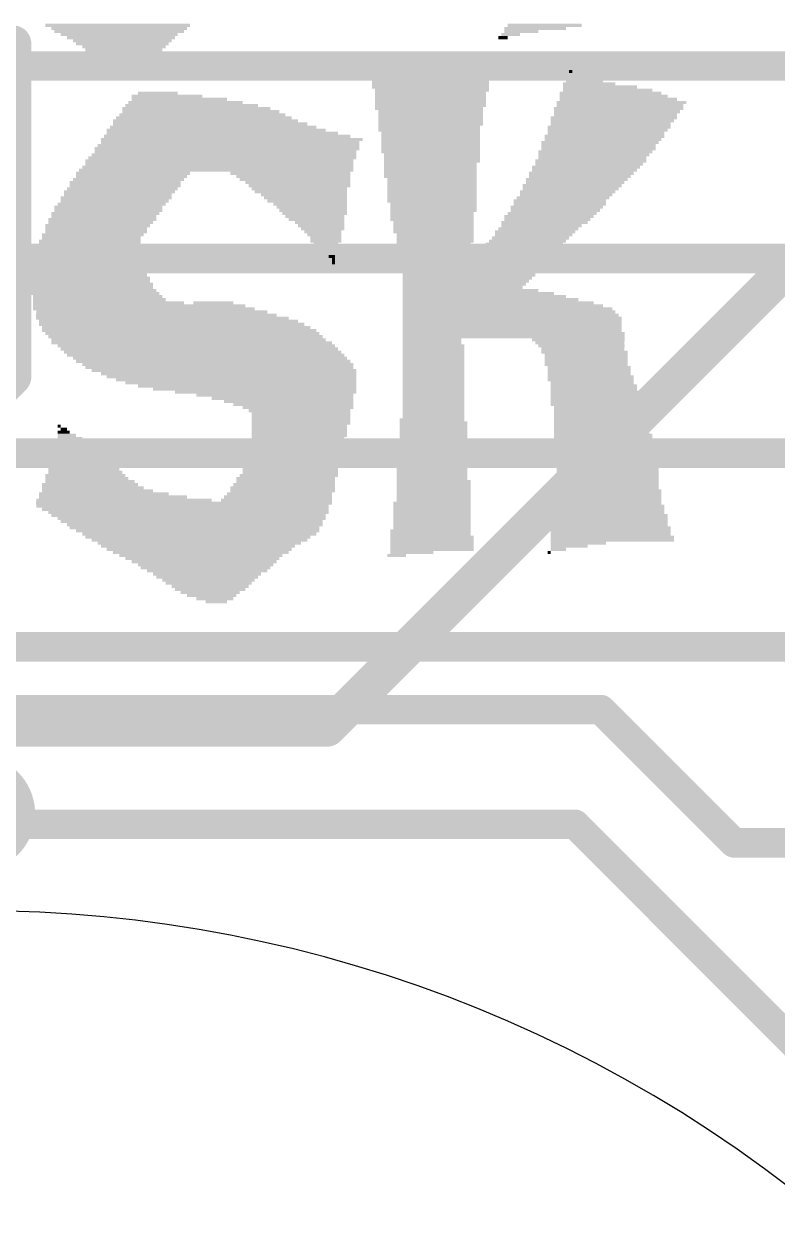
# Model space of a CAD drawing. Extents: x -59 to 59, y -28 to 22.
# Drawn here: x 0.33 to 5.5, y -5.49 to 2.68 of the extents above; entities that cross this region are included whole.
import ezdxf

# ---------------------------------------------------------------- set-up
doc = ezdxf.new("R2010")
doc.units = 0
for name, color, linetype in [('1', 12, 'CONTINUOUS'), ('16', 5, 'CONTINUOUS'), ('18', 110, 'CONTINUOUS'), ('20', 4, 'CONTINUOUS'), ('200', 132, 'CONTINUOUS')]:
    doc.layers.add(name, color=color, linetype=linetype)

# ---------------------------------------------------------------- blocks, each defined once
blk = doc.blocks.new('RECT')
blk.add_solid([(-0.5, -0.5), (0.5, -0.5), (-0.5, 0.5), (0.5, 0.5)])
blk = doc.blocks.new('ROUNDV')
at = {"const_width": 0.5}
blk.add_lwpolyline([(0, -0.25, 1), (0, 0.25, 1), (0, -0.25)], format="xyb", dxfattribs=at)

msp = doc.modelspace()

# ---------------------------------------------------------------- linework, layer by layer
at = {"layer": '1', "const_width": 0.2032}
for points in [[(-10.3886, 2.3876), (9.2456, 2.3876)], [(-9.7028, 1.0668), (8.5598, 1.0668)], [(-9.3138, -0.2714), (8.4248, -0.2714)], [(-8.5598, -1.6002), (7.6708, -1.6002)], [(-3.7846, -2.032), (4.2926, -2.032)], [(4.2926, -2.032), (5.207, -2.9464)], [(-0.127, -2.8194), (4.1148, -2.8194)], [(4.1148, -2.8194), (5.6388, -4.3434)], [(5.207, -2.9464), (7.4676, -2.9464)]]:
    msp.add_lwpolyline(points, dxfattribs=at)
at = {"layer": '1', "const_width": 0.1016}
for points in [[(4.3285, -1.9961, 1), (4.2567, -2.0679)], [(4.2926, -2.0828, 1), (4.2926, -1.9812)], [(4.1507, -2.7835, 1), (4.0789, -2.8553)], [(4.1148, -2.8702, 1), (4.1148, -2.7686)], [(5.207, -2.8956, 1), (5.207, -2.9972)], [(5.1711, -2.9823, 1), (5.2429, -2.9105)]]:
    msp.add_lwpolyline(points, format="xyb", dxfattribs=at)
at = {"layer": '16', "const_width": 0.254}
for points in [[(0.254, 0.254), (0.254, 2.54)], [(2.413, -2.159), (5.715, 1.143)], [(0, 0), (0.254, 0.254)], [(-2.159, -2.159), (2.413, -2.159)]]:
    msp.add_lwpolyline(points, dxfattribs=at)
at = {"layer": '16', "const_width": 0.127}
for points in [[(0.3175, 2.54, 1), (0.1905, 2.54)], [(0.2989, 0.2091, 1), (0.2091, 0.2989)], [(0.1905, 0.254, 1), (0.3175, 0.254)], [(2.413, -2.2225, 1), (2.413, -2.0955)], [(2.3681, -2.1141, 1), (2.4579, -2.2039)]]:
    msp.add_lwpolyline(points, format="xyb", dxfattribs=at)
at = {"layer": '20'}
msp.add_arc((0, -12.573), 9.1599, 45, 135, dxfattribs=at)

# ---------------------------------------------------------------- block references
at = {"layer": '18', "xscale": 0.8001, "yscale": 0.8001}
msp.add_blockref('ROUNDV', (0.0066, -2.7444), dxfattribs=at)
msp.add_blockref('ROUNDV', (0.0066, -2.7444), dxfattribs=at)
at = {"layer": '200'}
for p, xscale, yscale in [((0.9741, 2.667), 0.9931, 0.0213), ((0.9843, 2.6458), 0.9322, 0.0211), ((0.9843, 2.6247), 0.8915, 0.0211), ((0.9843, 2.6035), 0.8052, 0.0213), ((3.6728, 2.6035), 0.127, 0.0213), ((3.8418, 2.6458), 0.4242, 0.0211), ((3.7465, 2.6247), 0.2337, 0.0211), ((3.9065, 2.667), 0.508, 0.0213), ((0.9957, 2.5823), 0.7417, 0.0211), ((1.0058, 2.5612), 0.6756, 0.0211), ((1.0058, 2.54), 0.635, 0.0213), ((3.6208, 2.5823), 0.0635, 0.0211), ((1.0173, 2.5188), 0.5715, 0.0211), ((1.016, 2.4977), 0.5283, 0.0211), ((1.0173, 2.4765), 0.4445, 0.0213), ((1.016, 2.4553), 0.4013, 0.0211), ((1.0274, 2.4342), 0.3378, 0.0211), ((1.049, 2.413), 0.254, 0.0213), ((1.0477, 2.3918), 0.1702, 0.0211), ((3.4925, 2.3707), 0.1067, 0.0211), ((2.7838, 2.3283), 0.127, 0.0211), ((3.1229, 2.3072), 0.8052, 0.0211), ((3.1229, 2.286), 0.8052, 0.0213), ((3.3769, 2.3283), 0.3378, 0.0211), ((3.4404, 2.3495), 0.2108, 0.0213), ((4.1072, 2.3283), 0.1067, 0.0211), ((4.1808, 2.286), 0.254, 0.0213), ((4.1377, 2.3072), 0.1676, 0.0211), ((4.0856, 2.3495), 0.0229, 0.0213), ((1.2497, 2.2013), 0.2743, 0.0211), ((3.1229, 2.2648), 0.8052, 0.0211), ((3.1229, 2.2437), 0.8052, 0.0211), ((3.1331, 2.2225), 0.7849, 0.0213), ((3.1217, 2.2013), 0.762, 0.0211), ((4.3599, 2.2013), 0.6985, 0.0211), ((4.2126, 2.2648), 0.3581, 0.0211), ((4.2875, 2.2437), 0.508, 0.0211), ((4.3396, 2.2225), 0.6121, 0.0213), ((1.4821, 2.1167), 0.9119, 0.0211), ((1.4389, 2.1378), 0.7849, 0.0211), ((1.3119, 2.1802), 0.4851, 0.0211), ((1.397, 2.159), 0.6553, 0.0213), ((3.1217, 2.1802), 0.762, 0.0211), ((3.1217, 2.159), 0.762, 0.0213), ((3.1217, 2.1378), 0.762, 0.0211), ((3.1217, 2.1167), 0.762, 0.0211), ((4.4348, 2.1378), 0.889, 0.0211), ((4.4247, 2.1167), 0.8687, 0.0211), ((4.3815, 2.1802), 0.7417, 0.0211), ((4.4133, 2.159), 0.8052, 0.0213), ((1.5659, 2.032), 1.2065, 0.0213), ((1.5557, 2.0532), 1.1405, 0.0211), ((1.5138, 2.0955), 1.016, 0.0213), ((1.5456, 2.0743), 1.0795, 0.0211), ((3.1115, 2.0955), 0.7417, 0.0213), ((3.1229, 2.0743), 0.7188, 0.0211), ((3.1229, 2.0532), 0.7188, 0.0211), ((3.1229, 2.032), 0.7188, 0.0213), ((4.3815, 2.032), 0.8687, 0.0213), ((4.4145, 2.0955), 0.889, 0.0213), ((4.3929, 2.0532), 0.8458, 0.0211), ((4.4031, 2.0743), 0.8661, 0.0211), ((1.6307, 1.9685), 1.4173, 0.0213), ((1.5773, 2.0108), 1.27, 0.0211), ((1.6091, 1.9897), 1.3335, 0.0211), ((3.1229, 2.0108), 0.7188, 0.0211), ((3.1229, 1.9897), 0.7188, 0.0211), ((3.1128, 1.9685), 0.6985, 0.0213), ((4.3498, 1.9685), 0.8458, 0.0213), ((4.3713, 2.0108), 0.8484, 0.0211), ((4.3599, 1.9897), 0.8255, 0.0211), ((1.7577, 1.8838), 1.7983, 0.0211), ((1.7259, 1.905), 1.6942, 0.0213), ((1.651, 1.9473), 1.5037, 0.0211), ((1.6929, 1.9262), 1.5875, 0.0211), ((3.1128, 1.9473), 0.6985, 0.0211), ((3.1229, 1.9262), 0.6782, 0.0211), ((3.1229, 1.905), 0.6782, 0.0213), ((3.1229, 1.8838), 0.6782, 0.0211), ((4.318, 1.905), 0.823, 0.0213), ((4.3078, 1.8838), 0.8026, 0.0211), ((4.3396, 1.9473), 0.8255, 0.0211), ((4.3282, 1.9262), 0.8026, 0.0211), ((1.7145, 1.7992), 1.7983, 0.0211), ((1.7247, 1.8203), 1.8186, 0.0211), ((1.7348, 1.8415), 1.7983, 0.0213), ((1.7463, 1.8627), 1.7755, 0.0211), ((3.1229, 1.8627), 0.6782, 0.0211), ((3.1229, 1.8415), 0.6782, 0.0213), ((3.1229, 1.8203), 0.6782, 0.0211), ((3.1229, 1.7992), 0.6782, 0.0211), ((4.2545, 1.7992), 0.7823, 0.0211), ((4.2862, 1.8627), 0.8052, 0.0211), ((4.2761, 1.8415), 0.7849, 0.0213), ((4.2761, 1.8203), 0.7849, 0.0211), ((1.6726, 1.7357), 1.8415, 0.0211), ((1.6726, 1.7145), 1.8415, 0.0213), ((1.6929, 1.7568), 1.8415, 0.0211), ((1.7043, 1.778), 1.8186, 0.0213), ((3.1331, 1.778), 0.6579, 0.0213), ((3.1331, 1.7568), 0.6579, 0.0211), ((3.1331, 1.7357), 0.6579, 0.0211), ((3.1217, 1.7145), 0.635, 0.0213), ((4.224, 1.7357), 0.762, 0.0211), ((4.2126, 1.7145), 0.7391, 0.0213), ((4.2443, 1.778), 0.762, 0.0213), ((4.2342, 1.7568), 0.7417, 0.0211), ((1.0795, 1.651), 0.7823, 0.0213), ((1.0693, 1.6298), 0.762, 0.0211), ((1.651, 1.6722), 1.8847, 0.0211), ((1.6624, 1.6933), 1.8618, 0.0211), ((2.1603, 1.651), 0.8255, 0.0213), ((2.1806, 1.6298), 0.7849, 0.0211), ((3.1217, 1.6933), 0.635, 0.0211), ((3.1217, 1.6722), 0.635, 0.0211), ((3.1217, 1.651), 0.635, 0.0213), ((3.1217, 1.6298), 0.635, 0.0211), ((4.1491, 1.6298), 0.6985, 0.0211), ((4.1593, 1.651), 0.7188, 0.0213), ((4.191, 1.6933), 0.7417, 0.0211), ((4.1808, 1.6722), 0.7214, 0.0211), ((1.0058, 1.5452), 0.762, 0.0211), ((1.0262, 1.5875), 0.762, 0.0213), ((1.0262, 1.5663), 0.762, 0.0211), ((1.049, 1.6087), 0.762, 0.0211), ((2.192, 1.6087), 0.762, 0.0211), ((2.2123, 1.5875), 0.7214, 0.0213), ((2.2238, 1.5663), 0.6985, 0.0211), ((2.2225, 1.5452), 0.6553, 0.0211), ((3.1331, 1.6087), 0.6121, 0.0211), ((3.1331, 1.5875), 0.6121, 0.0213), ((3.1331, 1.5663), 0.6121, 0.0211), ((3.1331, 1.5452), 0.6121, 0.0211), ((4.0957, 1.5663), 0.6782, 0.0211), ((4.0856, 1.5452), 0.6579, 0.0211), ((4.1288, 1.6087), 0.6985, 0.0211), ((4.1173, 1.5875), 0.6756, 0.0213), ((0.9627, 1.4817), 0.762, 0.0211), ((0.9525, 1.4605), 0.7417, 0.0213), ((0.9855, 1.524), 0.762, 0.0213), ((0.9741, 1.5028), 0.7391, 0.0211), ((2.2327, 1.524), 0.635, 0.0213), ((2.2543, 1.5028), 0.5918, 0.0211), ((2.2644, 1.4817), 0.5715, 0.0211), ((2.2758, 1.4605), 0.5486, 0.0213), ((3.1331, 1.524), 0.6121, 0.0213), ((3.1331, 1.5028), 0.6121, 0.0211), ((3.1331, 1.4817), 0.6121, 0.0211), ((3.1331, 1.4605), 0.6121, 0.0213), ((4.0107, 1.4605), 0.635, 0.0213), ((4.0323, 1.4817), 0.6375, 0.0211), ((4.064, 1.524), 0.6553, 0.0213), ((4.0538, 1.5028), 0.635, 0.0211), ((0.9093, 1.4182), 0.7417, 0.0211), ((0.9093, 1.397), 0.7417, 0.0213), ((0.9322, 1.4393), 0.7417, 0.0211), ((2.2962, 1.4393), 0.508, 0.0211), ((2.3076, 1.4182), 0.4851, 0.0211), ((2.3178, 1.397), 0.4648, 0.0213), ((3.1433, 1.4393), 0.5918, 0.0211), ((3.1433, 1.4182), 0.5918, 0.0211), ((3.1433, 1.397), 0.5918, 0.0213), ((3.9903, 1.4182), 0.635, 0.0211), ((3.9802, 1.397), 0.6147, 0.0213), ((4.0107, 1.4393), 0.635, 0.0211), ((0.8687, 1.3335), 0.7417, 0.0213), ((0.8573, 1.3123), 0.7188, 0.0211), ((0.889, 1.3758), 0.7417, 0.0211), ((0.8788, 1.3547), 0.7214, 0.0211), ((2.3279, 1.3758), 0.4445, 0.0211), ((2.3279, 1.3547), 0.4039, 0.0211), ((2.3393, 1.3335), 0.381, 0.0213), ((2.3609, 1.3123), 0.3378, 0.0211), ((3.1331, 1.3758), 0.5715, 0.0211), ((3.1331, 1.3547), 0.5715, 0.0211), ((3.1331, 1.3335), 0.5715, 0.0213), ((3.1433, 1.3123), 0.5512, 0.0211), ((3.9053, 1.3123), 0.5918, 0.0211), ((3.937, 1.3547), 0.6147, 0.0211), ((3.9256, 1.3335), 0.5918, 0.0213), ((3.9586, 1.3758), 0.6121, 0.0211), ((0.8039, 1.2277), 0.6985, 0.0211), ((0.8369, 1.2912), 0.7188, 0.0211), ((0.8268, 1.27), 0.6985, 0.0213), ((0.8268, 1.2488), 0.6985, 0.0211), ((2.3711, 1.2912), 0.3175, 0.0211), ((2.3813, 1.27), 0.2972, 0.0213), ((2.3825, 1.2488), 0.254, 0.0211), ((2.3927, 1.2277), 0.2337, 0.0211), ((3.1433, 1.2912), 0.5512, 0.0211), ((3.1433, 1.27), 0.5512, 0.0213), ((3.1433, 1.2488), 0.5512, 0.0211), ((3.1547, 1.2277), 0.5283, 0.0211), ((3.8316, 1.2277), 0.5309, 0.0211), ((3.8418, 1.2488), 0.5512, 0.0211), ((3.8633, 1.27), 0.5486, 0.0213), ((3.8849, 1.2912), 0.5512, 0.0211), ((0.7836, 1.1853), 0.6985, 0.0211), ((0.7836, 1.1642), 0.6985, 0.0211), ((0.7836, 1.143), 0.6985, 0.0213), ((0.7938, 1.2065), 0.6782, 0.0213), ((2.4028, 1.2065), 0.2134, 0.0213), ((2.4028, 1.1853), 0.2134, 0.0211), ((2.4028, 1.1642), 0.1676, 0.0211), ((2.413, 1.143), 0.1473, 0.0213), ((3.1445, 1.1642), 0.508, 0.0211), ((3.1547, 1.2065), 0.5283, 0.0213), ((3.1547, 1.1853), 0.5283, 0.0211), ((3.1547, 1.143), 0.4877, 0.0213), ((3.7681, 1.1642), 0.5309, 0.0211), ((3.7567, 1.143), 0.508, 0.0213), ((3.7897, 1.1853), 0.5283, 0.0211), ((3.81, 1.2065), 0.5283, 0.0213), ((0.762, 1.0795), 0.7417, 0.0213), ((0.762, 1.0583), 0.7417, 0.0211), ((0.7734, 1.1218), 0.7188, 0.0211), ((0.7633, 1.1007), 0.6985, 0.0211), ((2.4232, 1.1218), 0.127, 0.0211), ((2.4346, 1.1007), 0.1041, 0.0211), ((2.4447, 1.0795), 0.0432, 0.0213), ((2.4562, 1.0583), 0.0203, 0.0211), ((3.1547, 1.1218), 0.4877, 0.0211), ((3.1547, 1.1007), 0.4877, 0.0211), ((3.1547, 1.0795), 0.4877, 0.0213), ((3.1547, 1.0583), 0.4877, 0.0211), ((3.683, 1.0583), 0.4877, 0.0211), ((3.716, 1.1007), 0.508, 0.0211), ((3.7046, 1.0795), 0.4851, 0.0213), ((3.7363, 1.1218), 0.508, 0.0211), ((0.7734, 0.9737), 0.8052, 0.0211), ((0.762, 1.0372), 0.7417, 0.0211), ((0.7722, 1.016), 0.762, 0.0213), ((0.7722, 0.9948), 0.762, 0.0211), ((2.4562, 1.0372), 0.0203, 0.0211), ((3.1547, 1.0372), 0.4877, 0.0211), ((3.3973, 1.016), 0.9728, 0.0213), ((3.4074, 0.9948), 0.9525, 0.0211), ((3.3973, 0.9737), 0.9322, 0.0211), ((3.6627, 1.0372), 0.4877, 0.0211), ((0.7734, 0.9525), 0.8052, 0.0213), ((0.7836, 0.9313), 0.8255, 0.0211), ((0.7836, 0.9102), 0.8255, 0.0211), ((0.7938, 0.889), 0.8458, 0.0213), ((3.3655, 0.9102), 0.8687, 0.0211), ((3.3553, 0.889), 0.8484, 0.0213), ((3.3871, 0.9525), 0.9119, 0.0213), ((3.3757, 0.9313), 0.889, 0.0211), ((0.8153, 0.8255), 0.889, 0.0213), ((0.7938, 0.8678), 0.8458, 0.0211), ((0.8052, 0.8467), 0.8687, 0.0211), ((3.3439, 0.8678), 0.8255, 0.0211), ((3.3973, 0.8467), 0.9322, 0.0211), ((3.4506, 0.8255), 1.0389, 0.0213), ((0.8471, 0.7832), 0.9119, 0.0211), ((0.9106, 0.762), 1.0389, 0.0213), ((1.1214, 0.7408), 1.4605, 0.0211), ((0.8357, 0.8043), 0.889, 0.0211), ((1.6307, 0.762), 0.2743, 0.0213), ((3.6195, 0.7408), 1.3767, 0.0211), ((3.4925, 0.8043), 1.1227, 0.0211), ((3.5344, 0.7832), 1.2065, 0.0211), ((3.5878, 0.762), 1.3132, 0.0213), ((1.1532, 0.7197), 1.524, 0.0211), ((1.2395, 0.6773), 1.651, 0.0211), ((1.2814, 0.6562), 1.7348, 0.0211), ((1.2078, 0.6985), 1.5875, 0.0213), ((3.6728, 0.6773), 1.4834, 0.0211), ((3.683, 0.6562), 1.5037, 0.0211), ((3.6513, 0.7197), 1.4402, 0.0211), ((3.6614, 0.6985), 1.4605, 0.0213), ((1.3233, 0.635), 1.778, 0.0213), ((1.3449, 0.6138), 1.8212, 0.0211), ((1.3754, 0.5927), 1.8415, 0.0211), ((1.397, 0.5715), 1.8847, 0.0213), ((3.683, 0.635), 1.5037, 0.0213), ((3.683, 0.6138), 1.5037, 0.0211), ((3.683, 0.5927), 1.5037, 0.0211), ((3.683, 0.5715), 1.5037, 0.0213), ((1.4186, 0.5503), 1.8821, 0.0211), ((1.4402, 0.5292), 1.8847, 0.0211), ((1.4605, 0.508), 1.8847, 0.0213), ((1.4821, 0.4868), 1.9279, 0.0211), ((3.6932, 0.5503), 1.524, 0.0211), ((3.6932, 0.5292), 1.524, 0.0211), ((3.1331, 0.508), 0.4039, 0.0213), ((3.1331, 0.4868), 0.4039, 0.0211), ((4.1377, 0.508), 0.635, 0.0213), ((4.1491, 0.4868), 0.6121, 0.0211), ((1.5138, 0.4657), 1.905, 0.0211), ((1.5342, 0.4445), 1.905, 0.0213), ((1.557, 0.4233), 1.905, 0.0211), ((1.5773, 0.4022), 1.905, 0.0211), ((3.1433, 0.4657), 0.4242, 0.0211), ((3.1433, 0.4445), 0.4242, 0.0213), ((3.1433, 0.4233), 0.4242, 0.0211), ((3.1433, 0.4022), 0.4242, 0.0211), ((4.1593, 0.4657), 0.5918, 0.0211), ((4.1808, 0.4233), 0.5944, 0.0211), ((4.1694, 0.4445), 0.5715, 0.0213), ((4.1923, 0.4022), 0.5715, 0.0211), ((1.6091, 0.381), 1.8821, 0.0213), ((1.6307, 0.3598), 1.8847, 0.0211), ((1.6624, 0.3387), 1.8618, 0.0211), ((1.6726, 0.3175), 1.8415, 0.0213), ((3.1433, 0.381), 0.4242, 0.0213), ((3.1433, 0.3598), 0.4242, 0.0211), ((3.1433, 0.3387), 0.4242, 0.0211), ((3.1433, 0.3175), 0.4242, 0.0213), ((4.1923, 0.381), 0.5715, 0.0213), ((4.1923, 0.3598), 0.5715, 0.0211), ((4.1923, 0.3387), 0.5715, 0.0211), ((4.2126, 0.3175), 0.5715, 0.0213), ((1.7043, 0.2963), 1.8186, 0.0211), ((1.7361, 0.2752), 1.7551, 0.0211), ((1.7564, 0.254), 1.7145, 0.0213), ((3.1433, 0.2963), 0.4242, 0.0211), ((3.1433, 0.2752), 0.4242, 0.0211), ((3.1433, 0.254), 0.4242, 0.0213), ((4.2126, 0.2963), 0.5715, 0.0211), ((4.2126, 0.2752), 0.5715, 0.0211), ((4.2228, 0.254), 0.5918, 0.0213), ((1.7882, 0.2328), 1.651, 0.0211), ((1.8199, 0.2117), 1.5875, 0.0211), ((1.8631, 0.1905), 1.5011, 0.0213), ((1.9152, 0.1693), 1.397, 0.0211), ((3.1433, 0.2328), 0.4242, 0.0211), ((3.1433, 0.2117), 0.4242, 0.0211), ((3.1433, 0.1905), 0.4242, 0.0213), ((3.1433, 0.1693), 0.4242, 0.0211), ((4.2228, 0.2328), 0.5918, 0.0211), ((4.2329, 0.2117), 0.5715, 0.0211), ((4.2443, 0.1905), 0.5944, 0.0213), ((4.2443, 0.1693), 0.5944, 0.0211), ((1.9901, 0.1482), 1.2471, 0.0211), ((2.0536, 0.127), 1.0795, 0.0213), ((2.1069, 0.1058), 0.9728, 0.0211), ((2.1488, 0.0847), 0.889, 0.0211), ((3.1433, 0.1482), 0.4242, 0.0211), ((3.1433, 0.127), 0.4242, 0.0213), ((3.1433, 0.1058), 0.4242, 0.0211), ((3.1433, 0.0847), 0.4242, 0.0211), ((4.2545, 0.1482), 0.6147, 0.0211), ((4.2545, 0.127), 0.6147, 0.0213), ((4.2545, 0.1058), 0.6147, 0.0211), ((4.2647, 0.0847), 0.635, 0.0211), ((2.1806, 0.0635), 0.8255, 0.0213), ((2.2123, 0.0423), 0.762, 0.0211), ((2.2238, 0.0212), 0.6985, 0.0211), ((2.2339, 0), 0.6782, 0.0213), ((3.1433, 0.0635), 0.4242, 0.0213), ((3.1433, 0.0423), 0.4242, 0.0211), ((3.1433, 0.0212), 0.4242, 0.0211), ((3.1433, 0), 0.4242, 0.0213), ((4.2647, 0.0635), 0.635, 0.0213), ((4.2761, 0.0423), 0.6121, 0.0211), ((4.2875, 0.0212), 0.635, 0.0211), ((4.2875, 0), 0.635, 0.0213), ((0.5715, -0.0847), 0.0203, 0.0211), ((2.2339, -0.0212), 0.6782, 0.0211), ((2.2339, -0.0423), 0.6782, 0.0211), ((2.2339, -0.0635), 0.6782, 0.0213), ((2.2225, -0.0847), 0.6553, 0.0211), ((3.1331, -0.0423), 0.4445, 0.0211), ((3.1433, -0.0635), 0.4648, 0.0213), ((3.1433, -0.0847), 0.4648, 0.0211), ((3.1433, -0.0212), 0.4242, 0.0211), ((4.2875, -0.0212), 0.635, 0.0211), ((4.2875, -0.0423), 0.635, 0.0211), ((4.2977, -0.0635), 0.6553, 0.0213), ((4.2977, -0.0847), 0.6553, 0.0211), ((0.6248, -0.1482), 0.127, 0.0211), ((0.6464, -0.1693), 0.1702, 0.0211), ((0.6033, -0.127), 0.0838, 0.0213), ((0.6033, -0.1058), 0.0432, 0.0211), ((2.2123, -0.1693), 0.635, 0.0211), ((2.2225, -0.1058), 0.6553, 0.0211), ((2.2225, -0.127), 0.6553, 0.0213), ((2.2225, -0.1482), 0.6553, 0.0211), ((3.1433, -0.1058), 0.4648, 0.0211), ((3.1433, -0.127), 0.4648, 0.0213), ((3.1433, -0.1482), 0.4648, 0.0211), ((3.1433, -0.1693), 0.4648, 0.0211), ((4.2977, -0.1058), 0.6553, 0.0211), ((4.2977, -0.127), 0.6553, 0.0213), ((4.3078, -0.1482), 0.6756, 0.0211), ((4.3078, -0.1693), 0.6756, 0.0211), ((0.6883, -0.254), 0.3404, 0.0213), ((0.6769, -0.2328), 0.2769, 0.0211), ((0.6452, -0.1905), 0.2134, 0.0213), ((0.6668, -0.2117), 0.2565, 0.0211), ((2.2022, -0.1905), 0.6553, 0.0213), ((2.2022, -0.2117), 0.6553, 0.0211), ((2.2022, -0.2328), 0.6553, 0.0211), ((2.192, -0.254), 0.635, 0.0213), ((3.1433, -0.1905), 0.4648, 0.0213), ((3.1433, -0.2117), 0.4648, 0.0211), ((3.1433, -0.2328), 0.4648, 0.0211), ((3.1433, -0.254), 0.4648, 0.0213), ((4.318, -0.1905), 0.6553, 0.0213), ((4.318, -0.2117), 0.6553, 0.0211), ((4.3294, -0.2328), 0.6782, 0.0211), ((4.3294, -0.254), 0.6782, 0.0213), ((0.7099, -0.3175), 0.4242, 0.0213), ((0.6985, -0.2752), 0.3607, 0.0211), ((0.7087, -0.2963), 0.381, 0.0211), ((2.1806, -0.3175), 0.6579, 0.0213), ((2.192, -0.2752), 0.635, 0.0211), ((2.192, -0.2963), 0.635, 0.0211), ((3.1433, -0.2752), 0.4648, 0.0211), ((3.1433, -0.2963), 0.4648, 0.0211), ((3.1433, -0.3175), 0.4648, 0.0213), ((4.3294, -0.2752), 0.6782, 0.0211), ((4.3294, -0.2963), 0.6782, 0.0211), ((4.3294, -0.3175), 0.6782, 0.0213), ((0.7201, -0.3387), 0.4445, 0.0211), ((0.7518, -0.4022), 0.508, 0.0211), ((0.7303, -0.3598), 0.4648, 0.0211), ((0.7417, -0.381), 0.4877, 0.0213), ((2.159, -0.381), 0.6553, 0.0213), ((2.159, -0.4022), 0.6553, 0.0211), ((2.1692, -0.3387), 0.635, 0.0211), ((2.1692, -0.3598), 0.635, 0.0211), ((3.1331, -0.3598), 0.4851, 0.0211), ((3.1331, -0.381), 0.4851, 0.0213), ((3.1331, -0.4022), 0.4851, 0.0211), ((3.1433, -0.3387), 0.4648, 0.0211), ((4.3294, -0.3387), 0.6782, 0.0211), ((4.3396, -0.3598), 0.6985, 0.0211), ((4.3396, -0.381), 0.6985, 0.0213), ((4.3396, -0.4022), 0.6985, 0.0211), ((0.7836, -0.4868), 0.6579, 0.0211), ((0.7518, -0.4233), 0.5486, 0.0211), ((0.762, -0.4445), 0.569, 0.0213), ((0.7836, -0.4657), 0.6121, 0.0211), ((2.1171, -0.4868), 0.6985, 0.0211), ((2.1273, -0.4445), 0.6782, 0.0213), ((2.1273, -0.4657), 0.6782, 0.0211), ((2.1488, -0.4233), 0.6756, 0.0211), ((3.1445, -0.4657), 0.508, 0.0211), ((3.1445, -0.4868), 0.508, 0.0211), ((3.1331, -0.4233), 0.4851, 0.0211), ((3.1331, -0.4445), 0.4851, 0.0213), ((4.3396, -0.4233), 0.6985, 0.0211), ((4.3396, -0.4445), 0.6985, 0.0213), ((4.3396, -0.4657), 0.6985, 0.0211), ((4.3396, -0.4868), 0.6985, 0.0211), ((0.8788, -0.5503), 0.889, 0.0211), ((0.9423, -0.5715), 1.016, 0.0213), ((0.8039, -0.508), 0.6985, 0.0213), ((0.8357, -0.5292), 0.762, 0.0211), ((2.0752, -0.5715), 0.7417, 0.0213), ((2.0853, -0.5503), 0.7214, 0.0211), ((2.1069, -0.508), 0.7188, 0.0213), ((2.1069, -0.5292), 0.7188, 0.0211), ((3.1445, -0.508), 0.508, 0.0213), ((3.1445, -0.5292), 0.508, 0.0211), ((3.1445, -0.5503), 0.508, 0.0211), ((3.1445, -0.5715), 0.508, 0.0213), ((4.3396, -0.5503), 0.7391, 0.0211), ((4.3396, -0.5715), 0.7391, 0.0213), ((4.3396, -0.508), 0.6985, 0.0213), ((4.3498, -0.5292), 0.7188, 0.0211), ((1.43, -0.6138), 2.032, 0.0211), ((1.0173, -0.5927), 1.2065, 0.0211), ((1.4186, -0.635), 2.0091, 0.0213), ((1.4389, -0.6562), 1.9685, 0.0211), ((2.065, -0.5927), 0.762, 0.0211), ((3.1331, -0.6138), 0.5309, 0.0211), ((3.1331, -0.635), 0.5309, 0.0213), ((3.1331, -0.6562), 0.5309, 0.0211), ((3.1445, -0.5927), 0.508, 0.0211), ((4.3396, -0.5927), 0.7391, 0.0211), ((4.3396, -0.6138), 0.7391, 0.0211), ((4.3498, -0.635), 0.7595, 0.0213), ((4.3498, -0.6562), 0.7595, 0.0211), ((1.4605, -0.6773), 1.9253, 0.0211), ((1.4605, -0.6985), 1.8847, 0.0213), ((1.4821, -0.7197), 1.8415, 0.0211), ((1.4821, -0.7408), 1.8009, 0.0211), ((3.1331, -0.6773), 0.5309, 0.0211), ((3.1331, -0.6985), 0.5309, 0.0213), ((3.1331, -0.7197), 0.5309, 0.0211), ((3.1331, -0.7408), 0.5309, 0.0211), ((4.3498, -0.6773), 0.7595, 0.0211), ((4.3612, -0.6985), 0.7823, 0.0213), ((4.3612, -0.7197), 0.7823, 0.0211), ((4.3612, -0.7408), 0.7823, 0.0211), ((1.5037, -0.762), 1.7577, 0.0213), ((1.5024, -0.7832), 1.7145, 0.0211), ((1.524, -0.8043), 1.6713, 0.0211), ((1.5354, -0.8255), 1.6078, 0.0213), ((3.1229, -0.8043), 0.5512, 0.0211), ((3.1229, -0.8255), 0.5512, 0.0213), ((3.1331, -0.762), 0.5309, 0.0213), ((3.1331, -0.7832), 0.5309, 0.0211), ((4.3599, -0.7832), 0.8255, 0.0211), ((4.3599, -0.8043), 0.8255, 0.0211), ((4.3599, -0.8255), 0.8255, 0.0213), ((4.3612, -0.762), 0.7823, 0.0213), ((1.524, -0.8467), 1.5443, 0.0211), ((1.5354, -0.8678), 1.4808, 0.0211), ((1.5342, -0.889), 1.397, 0.0213), ((3.1331, -0.8467), 0.5715, 0.0211), ((3.1331, -0.8678), 0.5715, 0.0211), ((3.1331, -0.889), 0.5715, 0.0213), ((4.3713, -0.8467), 0.8484, 0.0211), ((4.3713, -0.8678), 0.8484, 0.0211), ((4.1377, -0.889), 0.381, 0.0213), ((1.5253, -0.9102), 1.3335, 0.0211), ((1.5342, -0.9313), 1.27, 0.0211), ((1.5456, -0.9525), 1.2065, 0.0213), ((1.5456, -0.9737), 1.1201, 0.0211), ((2.8905, -0.9737), 0.127, 0.0211), ((3.1331, -0.9102), 0.5715, 0.0211), ((3.1331, -0.9313), 0.5715, 0.0211), ((2.9947, -0.9525), 0.2946, 0.0213), ((3.937, -0.9525), 0.0203, 0.0213), ((4.0005, -0.9313), 0.1067, 0.0211), ((4.0742, -0.9102), 0.254, 0.0211), ((1.5557, -0.9948), 1.0592, 0.0211), ((1.5672, -1.016), 0.9957, 0.0213), ((1.5773, -1.0372), 0.9296, 0.0211), ((1.5773, -1.0583), 0.889, 0.0211), ((1.5888, -1.0795), 0.8255, 0.0213), ((1.5875, -1.1007), 0.7417, 0.0211), ((1.5888, -1.1218), 0.6985, 0.0211), ((1.5977, -1.143), 0.635, 0.0213), ((1.5989, -1.1642), 0.5918, 0.0211), ((1.6091, -1.1853), 0.5309, 0.0211), ((1.6091, -1.2065), 0.4851, 0.0213), ((1.6091, -1.2277), 0.4039, 0.0211), ((1.6193, -1.2488), 0.3378, 0.0211), ((1.6408, -1.27), 0.254, 0.0213), ((1.651, -1.2912), 0.1473, 0.0211)]:
    msp.add_blockref('RECT', p, dxfattribs=dict(at, xscale=xscale, yscale=yscale))

doc.saveas('drawing.dxf')
